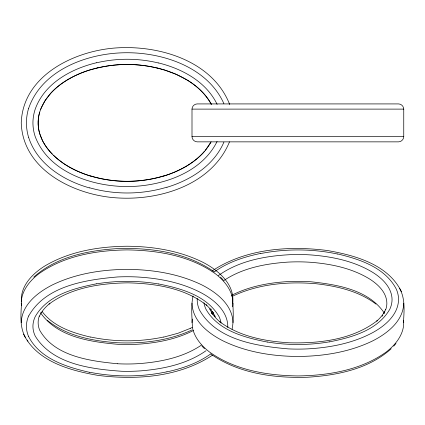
<?xml version="1.0" encoding="UTF-8"?>
<svg xmlns="http://www.w3.org/2000/svg" width="425" height="425" viewBox="0 0 425 425"><rect width="100%" height="100%" fill="white"/><g stroke="black" fill="none" stroke-linecap="round" stroke-linejoin="round"><path stroke-width="0.64" d="M25.335 337.322C18.737 325.492 21.468 311.307 21.68 298.398C23.625 288.336 30.642 280.192 38.51 274.029C63.973 255.675 96.369 250.33 127.128 249.905C157.882 250.33 190.278 255.675 215.746 274.029C223.608 280.192 230.626 288.336 232.576 298.398C233.049 308.619 234.042 319.191 232.071 329.29M21.25 322.66C21.739 304.778 37.634 292.427 52.259 284.984C75.453 273.695 101.511 269.562 127.128 269.381C152.745 269.562 178.798 273.695 201.992 284.984C216.617 292.427 232.512 304.778 233.001 322.66M399.665 288.522C406.263 300.353 403.532 314.537 403.32 327.447C401.375 337.508 394.358 345.652 386.49 351.815C361.027 370.17 328.631 375.514 297.872 375.939C267.118 375.514 234.722 370.17 209.254 351.815C201.392 345.652 194.374 337.508 192.424 327.447C192.004 317.023 190.798 306.202 193.093 295.943M191.999 322.66L192.318 319.069M232.682 303.099C235.036 283.815 217.494 269.562 201.992 261.837C178.798 250.548 152.745 246.415 127.128 246.234C98.807 246.516 69.599 251.324 44.928 265.928C32.582 273.557 19.97 286.211 21.462 301.904M232.682 306.776L233.001 303.184M403.75 303.184C403.261 321.066 387.366 333.418 372.741 340.861C349.547 352.15 323.489 356.283 297.872 356.463C272.255 356.283 246.202 352.15 223.008 340.861C208.383 333.418 192.488 321.066 191.999 303.184M191.999 109.113C192.052 106.335 194.411 103.971 197.195 103.918L398.554 103.918C401.338 103.971 403.697 106.335 403.75 109.113L403.75 136.659C403.697 139.437 401.338 141.801 398.554 141.854L197.195 141.854C194.411 141.801 192.052 139.437 191.999 136.659L191.999 109.113L403.75 109.113M42.596 140.808L39.727 133.662A37.777 37.777 0 0 1 39.706 112.104C46.947 89.712 69.259 76.218 90.631 69.7M28.677 108.269C41.071 72.091 82.174 55.399 117.629 53.045A143.767 143.767 0 0 1 136.627 53.051C170.855 55.42 209.026 70.449 223.885 103.61M229.495 141.865C211.958 184.583 160.427 200.579 117.613 197.928C75.629 195.612 22.823 170.792 21.25 122.889C22.823 74.981 75.629 50.161 117.613 47.844C160.384 45.347 212.755 61.211 229.691 104.497M40.588 109.533L40.917 108.688M41.103 108.21L45.082 100.629L50.591 93.479M223.901 142.157C213.871 165.553 190.554 180.157 166.972 187.276M28.677 315.998C45.613 285.589 86.248 279.698 117.629 276.951A143.767 101.655 0 0 1 136.627 276.951C159.232 278.168 182.171 282.545 202.252 293.388C214.529 300.167 227.529 311.164 227.805 326.336M217.069 141.514C203.15 169.676 170.473 182.686 140.85 185.852A137.408 137.408 0 0 1 121.693 186.437C87.991 184.971 48.153 170.669 35.211 136.622A43.43 43.43 0 0 1 32.964 124.44A41.671 41.671 0 0 1 33.06 119.781A43.812 43.812 0 0 1 35.217 109.151C44.466 83.316 71.304 68.712 96.672 62.703M384.864 311.727L383.897 313.56M39.376 316.322C41.682 311.153 45.549 306.887 49.916 303.36L49.045 304.066C71.49 287.481 100.534 283.252 127.771 282.848C155.279 283.464 184.822 287.9 206.954 305.522L206.051 304.794C209.722 308.003 212.856 311.865 214.885 316.328M385.629 309.517C383.605 313.979 380.471 317.842 376.8 321.05L377.697 320.322C352.957 339.729 319.722 343.559 289.228 342.8C265.041 341.286 239.61 336.621 219.794 321.778M40.603 313.193L41.103 312.279M211.347 313.193L212.399 311.376M211.108 141.838L205.403 150.285M210.811 142.412C200.834 159.795 182.298 170.34 163.62 176.072M212.596 314.468L213.382 313.103M382.123 316.243L382.755 315.361M393.715 346.184L395.983 343.506M203.309 152.692L204.372 151.502M33.782 277.116C56.36 256.758 87.922 250.479 117.385 248.609C150.663 247.568 186.129 252.227 214.03 271.702M391.223 348.728C368.634 369.081 337.083 375.365 307.62 377.23C274.348 378.287 238.887 373.618 210.986 354.152M218.296 275.623C239.631 260.318 266.735 255.669 292.442 254.575A137.408 97.16 0 0 1 311.599 254.989C332.844 256.679 354.503 261.237 372.884 272.473C382.351 278.423 391.877 287.566 392.057 299.508A43.717 30.913 0 0 1 389.805 309.219C377.687 330.331 351.682 337.493 329.295 341.902M214.142 272.048C227.715 262.193 244.035 256.859 260.318 253.507M210.864 353.786C197.907 363.184 182.484 368.48 166.972 371.864M201.45 345.095C183.531 357.255 161.585 361.765 140.324 363.529A131.638 93.08 0 0 1 117.316 363.742M206.098 350.678C187.127 364.023 163.604 368.98 140.85 370.86A137.408 97.16 0 0 1 121.693 371.269C91.534 369.118 52.588 364.453 35.211 336.047A43.43 30.706 0 0 1 32.964 327.431A41.671 29.468 0 0 1 33.06 324.142A43.812 30.977 0 0 1 35.217 316.625C47.403 295.157 74.056 288.177 96.672 283.778M223.391 280.851C242.277 267.978 265.63 263.585 288.06 262.103A131.638 93.08 0 0 1 311.073 262.315C331.288 263.936 351.916 268.207 369.421 278.885C377.931 284.267 386.67 292.395 386.862 303.184A38.404 27.157 0 0 1 385.65 309.862M212.473 355.194C179.116 377.092 136.749 380.237 98.063 375.392C70.306 370.637 36.948 361.574 23.556 334.135M212.022 270.996C245.432 248.768 288.065 245.592 326.937 250.452C354.705 255.212 388.052 264.276 401.455 291.715M190.506 163.577C175.637 173.533 158.02 178.829 140.324 180.683A131.638 131.638 0 0 1 117.316 180.986C98.451 179.499 79.592 174.138 63.75 163.577M231.508 295.38C248.96 286.439 268.627 282.737 288.06 281.578A131.638 93.08 0 0 1 311.073 281.791C337.126 284.617 368.714 289.648 384.391 313.193M193.364 330.522C176.975 338.927 158.573 342.64 140.324 344.053A131.638 93.08 0 0 1 117.316 344.266C90.435 341.843 58.007 337.168 41.108 313.565M231.944 296.507C257.842 283.948 287.539 281.318 315.913 283.714C336.956 286.078 358.774 291.035 375.96 304.066M190.506 328.286L177.937 333.28L163.62 337.121M191.909 329.991C168.698 340.802 142.566 343.836 117.199 342.741C92.735 341.025 66.847 336.111 47.297 320.322M97.856 67.766C85.792 70.614 74.067 75.262 63.75 82.195A71.517 71.517 0 0 0 50.92 93.054M191.999 136.659L403.75 136.659M117.316 363.742C90.259 361.016 54.607 356.538 39.727 330.278A37.777 26.711 0 0 1 39.334 315.972M267.415 342.067C244.8 337.673 218.158 330.682 205.96 309.225A43.812 30.977 0 0 1 203.947 302.797M158.546 283.942C180.933 288.352 206.948 295.508 219.05 316.625A43.717 30.913 0 0 1 221.048 323.043M89.574 372.337C66.922 367.184 40.083 358.955 28.677 336.674M337.721 253.98C359.848 259.181 385.247 267.638 396.328 289.175A49.863 35.259 0 0 1 398.554 299.508C398.278 314.681 385.273 325.678 373.001 332.456C352.92 343.299 329.981 347.677 307.376 348.893A143.767 101.655 0 0 1 288.373 348.893C256.998 346.147 216.362 340.255 199.421 309.846A49.486 34.993 0 0 1 197.211 298.345M90.631 337.121C72.898 332.966 53.587 326.767 42.187 311.61M158.546 62.937C182.139 68.728 206.162 81.664 217.122 104.343M157.319 67.984C178.569 73.249 200.281 84.373 211.241 104.162M89.574 187.94C63.819 180.731 37.299 164.225 28.677 137.509M163.62 69.7L175.945 74.232L187.032 79.974M90.631 176.072C71.565 170.228 52.514 159.295 42.797 141.212M187.473 80.245C197.189 86.238 205.982 94.238 211.379 104.417M63.325 163.285L57.657 159.035L53.523 155.337M220.66 322.485C216.298 318.957 212.426 314.691 210.125 309.522M220.474 277.116L222.971 279.661M202.024 346.173L204.531 348.728M52.217 154.036C46.617 148.288 42.038 141.387 39.727 133.657A37.729 37.729 0 0 1 39.7 112.11M210.71 308.731L211.379 309.602M27.195 340.069L27.938 341.174M213.148 312.285L213.658 313.198M211.347 312.651L211.852 313.565M403.538 320.264L403.75 322.66M21.25 303.184L21.462 305.58M260.36 253.619A138.561 97.978 0 0 1 337.689 254.054M210.083 309.873A37.777 26.711 0 0 1 209.764 308.927M329.279 341.859A133.636 94.493 0 0 1 267.431 342.013M227.805 326.336A49.863 35.259 0 0 1 227.773 327.505M28.656 336.68A49.486 34.993 0 0 1 28.645 315.993M166.94 371.79A138.561 97.978 0 0 1 89.617 372.226M214.535 315.047A38.404 27.157 0 0 1 215.22 316.922M96.688 283.831A133.636 94.493 0 0 1 158.53 283.985M192.185 327.436A71.527 50.58 0 0 1 190.48 328.254M163.577 337.02A126.692 89.585 0 0 1 90.674 337.02M28.656 137.514A49.486 49.486 0 0 1 28.645 108.258M166.94 187.17A138.561 138.561 0 0 1 89.617 187.786M97.872 67.835A128.456 128.456 0 0 1 157.308 68.037M96.688 62.773A133.636 133.636 0 0 1 158.53 62.996M203.336 152.718A71.527 71.527 0 0 1 190.48 163.54M163.577 175.929A126.692 126.692 0 0 1 90.674 175.929M90.674 69.843A126.692 126.692 0 0 1 163.577 69.843"/></g></svg>
